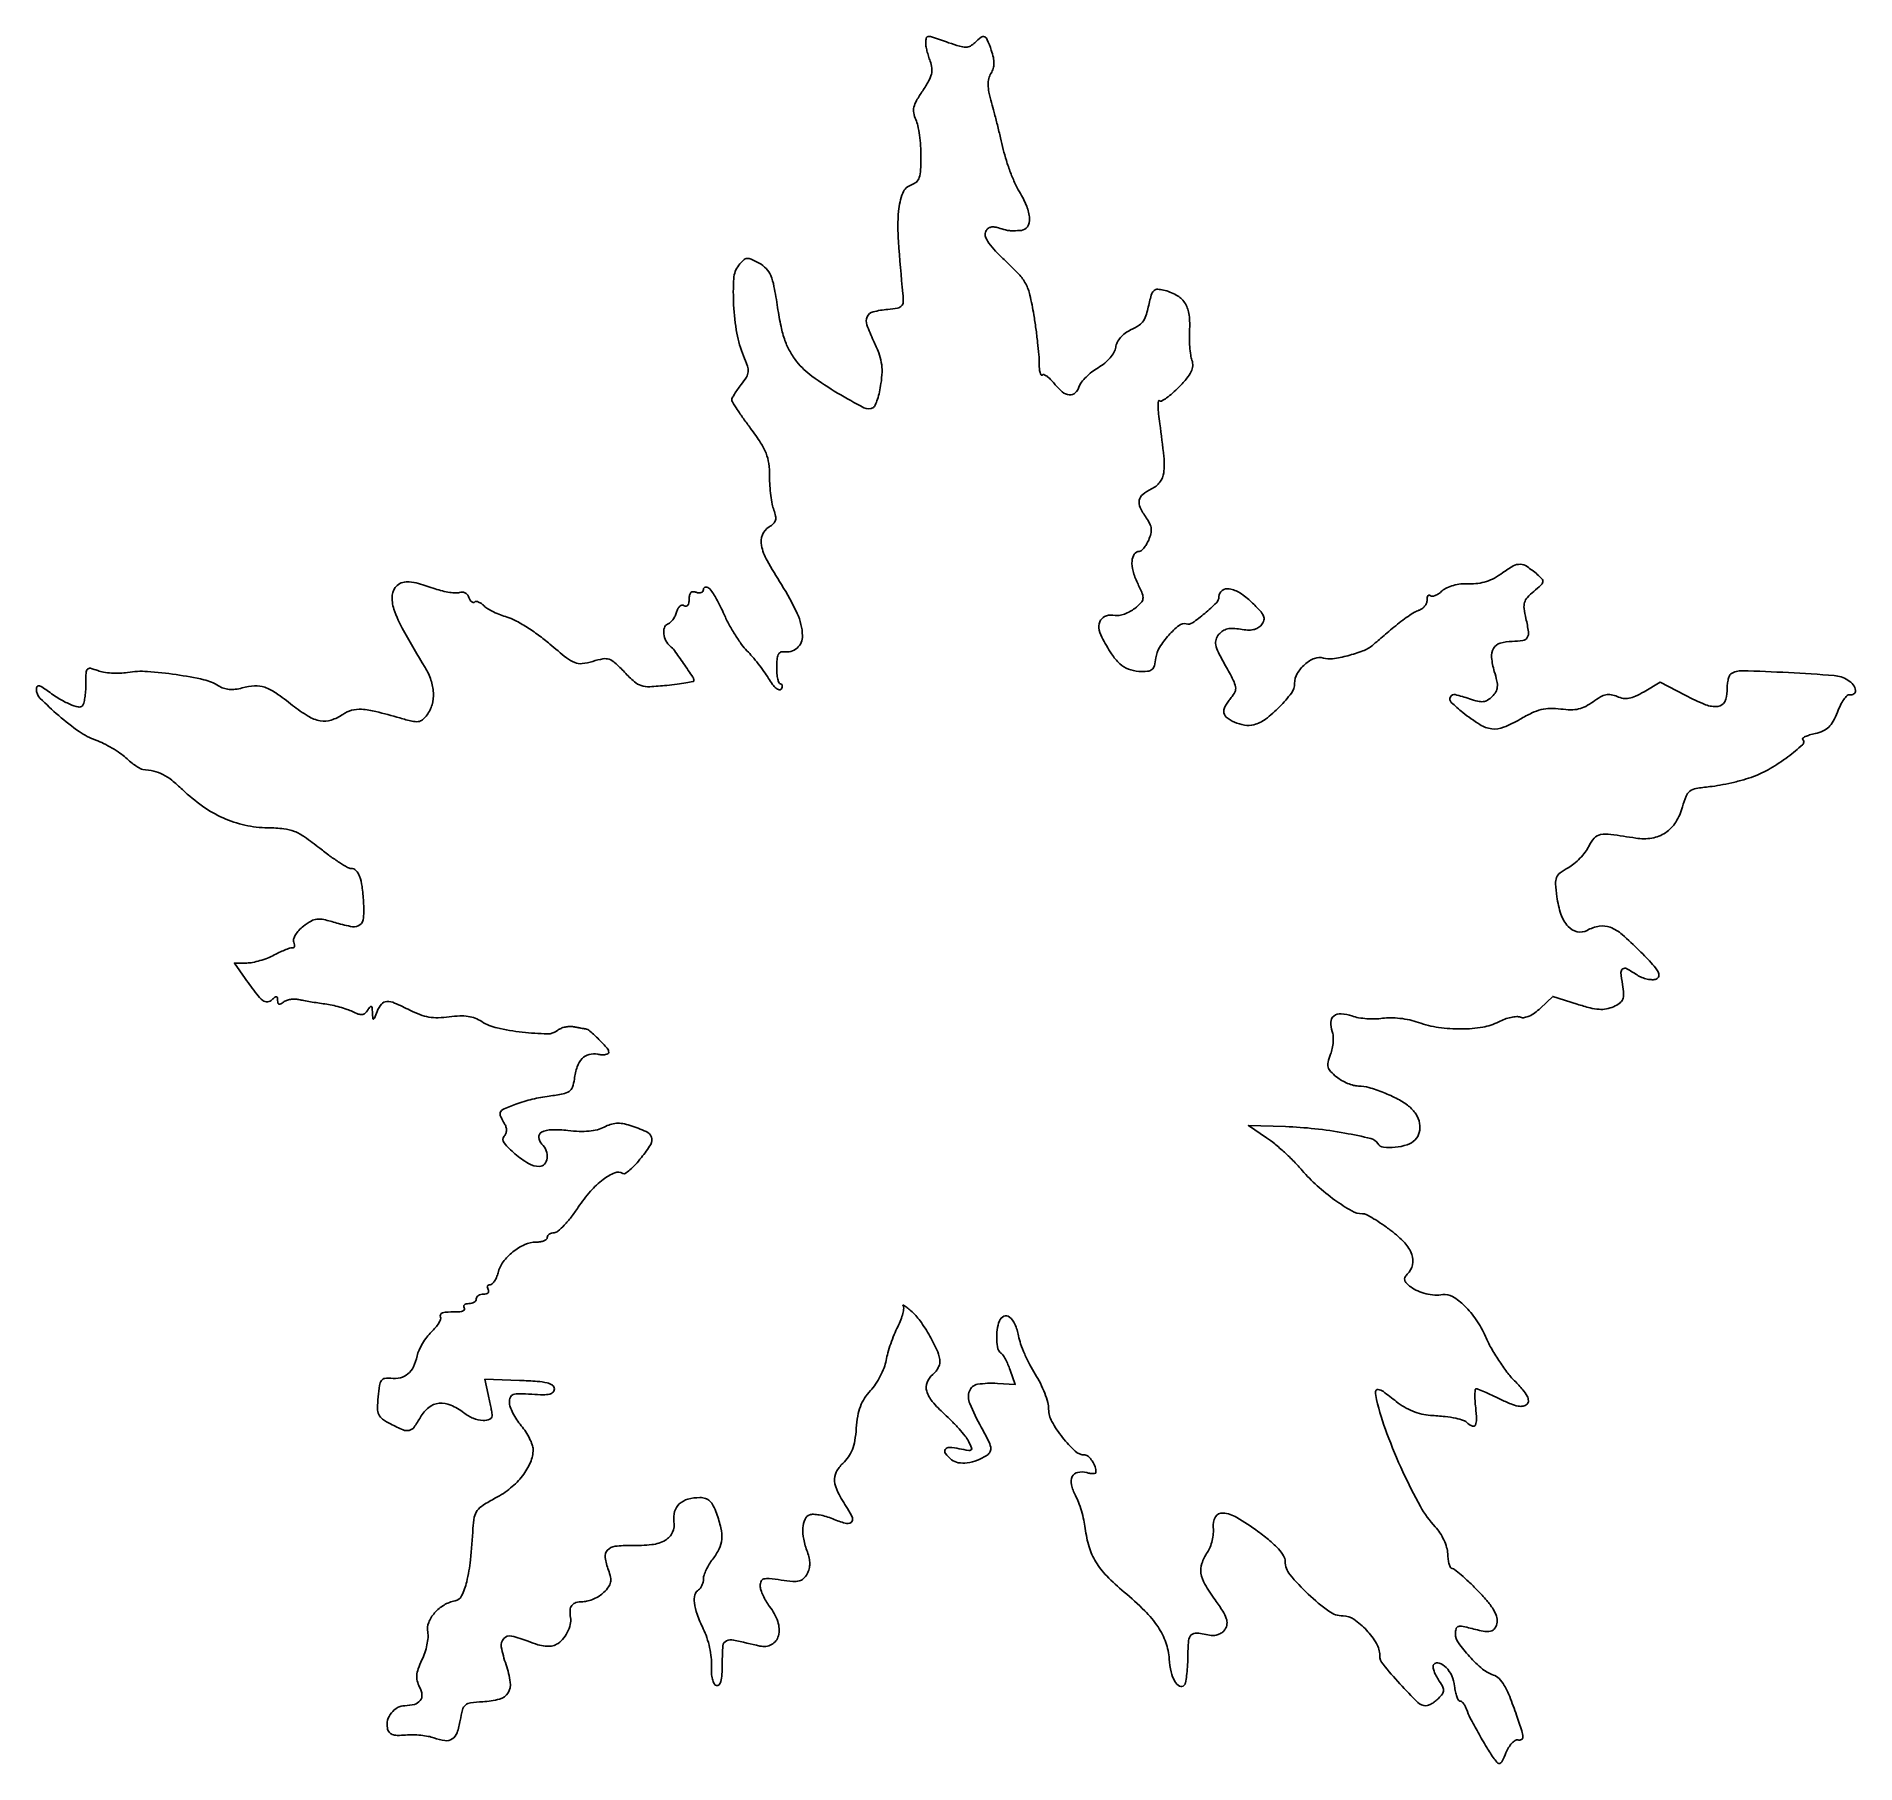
# Model space of a CAD drawing. Extents: x 0 to 385, y 1 to 366.
import ezdxf

# ---------------------------------------------------------------- set-up
doc = ezdxf.new("R2010")
doc.units = 0

msp = doc.modelspace()

# ---------------------------------------------------------------- linework, layer by layer
msp.add_lwpolyline([(188, 364.5651, 0.044146), (188.063752, 363.844445, 0.01513), (188.279101, 362.817609, 0.014904), (188.586408, 361.693198, 0.016683), (188.950132, 360.631162, -0.06266), (189.299774, 359.190952, -0.090711), (189.211131, 357.887834, -0.066522), (188.62384, 356.424652, -0.020425), (187.366202, 354.397976, 0.01859), (186.067849, 352.322721, 0.072368), (185.511075, 350.918134, 0.103322), (185.477794, 349.68569, 0.062233), (185.91607, 348.284861, -0.055162), (186.334263, 347.01148, -0.017101), (186.681596, 345.022707, -0.016871), (186.920323, 342.756714, -0.017808), (187, 340.520335, -0.012967), (186.924674, 337.616356, -0.066148), (186.629817, 336.031726, -0.126255), (186.033777, 335.096174, -0.111719), (185.03474, 334.511026, 0.225999), (183.152514, 332.750992, 0.073743), (182.273317, 328.947813, 0.037414), (182.240013, 322.505861, 0.008274), (183.190757, 311.5, -0.031464), (183.260752, 309.742767, -0.187725), (182.914918, 308.911437, -0.158827), (182.060802, 308.455402, -0.020966), (180, 308.178703, 0.038003), (176.875825, 307.650419, 0.229113), (175.645891, 306.627153, 0.194579), (175.57327, 304.90141, 0.027142), (176.982442, 301.53627, -0.022764), (178.061916, 299.020471, -0.047113), (178.622794, 296.958964, -0.050329), (178.767761, 294.918072, -0.029806), (178.55001, 292.484924, -0.017386), (178.226494, 290.742879, -0.022764), (177.804167, 289.179924, -0.021214), (177.348776, 287.939505, -0.157009), (176.945593, 287.466375, -0.263642), (174.960039, 287.390846, -0.014852), (169.374002, 290.495191, -0.022343), (163.956465, 294.057102, -0.067799), (160.77189, 297.094108, -0.040914), (159.320203, 299.253168, -0.042254), (158.257354, 301.597206, -0.03342), (157.43292, 304.525623, -0.014026), (156.7013, 308.556235, 0.009049), (155.933699, 313.038444, 0.051921), (155.241973, 315.344196, 0.09417), (154.287484, 316.791591, 0.072296), (152.783211, 317.948676, 0.019705), (151.131092, 318.79191, 0.135779), (150.24061, 318.938006, 0.166365), (149.493052, 318.588805, 0.033532), (148.492551, 317.486549, 0.15374), (147.425884, 314.69441, 0.028163), (147.406233, 309.10095, 0.031092), (148.09799, 303.110217, 0.054718), (149.504672, 298.334576, -0.018998), (150.308042, 296.185838, -0.101358), (150.454456, 294.948388, -0.117014), (150.090585, 293.840079, -0.029089), (148.991854, 292.262514, 0.012141), (148.229039, 291.242744, 0.015884), (147.585107, 290.273043, 0.013444), (147.101622, 289.443192, 0.125821), (147, 289.045747, 0.142573), (147.130452, 288.597556, 0.004507), (148.175, 286.987438, 0.008422), (149.467283, 285.103955, 0.005703), (151, 283, -0.016142), (153.114364, 279.966541, -0.05001), (154.25775, 277.751409, -0.060822), (154.818243, 275.601856, -0.033406), (155, 272.884494, 0.016671), (155.066537, 270.889476, 0.0149), (155.266164, 268.826708, 0.015125), (155.556902, 266.984393, 0.044167), (155.906091, 265.746999, -0.040049), (156.271053, 264.493241, -0.119582), (156.240162, 263.60643, -0.132031), (155.811966, 262.884575, -0.053704), (154.906091, 262.173426, 0.154933), (153.476412, 260.49361, 0.153091), (153.268728, 258.287964, 0.074088), (154.466344, 255.08531, 0.016066), (157.5, 250, -0.034702), (160.845228, 243.885823, -0.099343), (161.959487, 239.195084, -0.229224), (160.803621, 236.57501, -0.220187), (158, 235.795463, 0.161229), (157.31262, 235.686334, 0.167577), (156.839082, 235.189677, 0.085414), (156.574059, 234.189768, 0.022172), (156.5, 232.520505, 0.021668), (156.558501, 231.171208, 0.034819), (156.737649, 230.034148, 0.03885), (156.995031, 229.21242, 0.306488), (157.309017, 229, -0.175899), (157.559184, 228.909182, -0.188721), (157.683754, 228.681844, -0.117003), (157.646995, 228.332145, -0.054026), (157.448651, 227.916916, -0.328565), (157.026598, 227.747208, -0.111603), (156.402548, 228.068043, -0.05792), (155.618784, 228.896106, -0.02449), (154.761932, 230.166916, 0.017831), (153.80673, 231.625097, 0.011337), (152.597394, 233.255281, 0.011387), (151.336337, 234.802962, 0.020653), (150.226145, 236, -0.040564), (149.099028, 237.316663, -0.016311), (147.771695, 239.280805, -0.016014), (146.472522, 241.499958, -0.019523), (145.407117, 243.65806, 0.018223), (143.797526, 246.939931, 0.050496), (142.361574, 249.069207, 0.228327), (141.499342, 249.462148, 0.407973), (141, 248.952028, -0.148627), (140.879387, 248.555236, -0.152575), (140.559375, 248.29762, -0.116977), (140.073683, 248.228143, -0.069008), (139.5, 248.361626, 0.087704), (138.833012, 248.490903, 0.198974), (138.363975, 248.305555, 0.153487), (138.08513, 247.791536, 0.048151), (138, 246.909598, -0.04677), (137.928131, 246.142963, -0.119464), (137.699735, 245.637972, -0.204147), (137.351903, 245.445465, -0.165564), (136.932692, 245.541599, 0.183329), (136.484377, 245.628257, 0.135197), (136.022856, 245.410728, 0.095225), (135.615948, 244.898916, 0.056573), (135.33415, 244.16979, -0.051299), (135.02841, 243.353283, -0.045317), (134.55224, 242.57901, -0.047881), (133.987405, 241.957462, -0.093034), (133.418317, 241.607029, 0.232448), (132.753833, 240.89032, 0.103144), (132.641171, 239.572115, 0.08638), (133.082996, 238.105636, 0.107423), (133.975238, 237, -0.066544), (134.866788, 236.062207, -0.005527), (136.812691, 233.31437, -0.003176), (138.793915, 230.410799, -0.149198), (139, 229.735532, -0.355773), (138.837436, 229.535984, -0.005741), (137.313528, 229.239616, -0.012077), (135.459983, 228.94725, -0.007362), (133.258817, 228.687263, -0.013439), (129.657911, 228.41318, -0.088157), (127.868728, 228.641212, -0.105397), (126.411671, 229.461293, -0.02299), (124.328981, 231.475294, 0.016678), (122.32137, 233.466322, 0.105001), (121.090289, 234.202032, 0.127959), (119.77964, 234.300371, 0.029543), (117.610041, 233.772391, -0.044383), (115.367735, 233.296629, -0.126453), (113.797638, 233.503822, -0.072805), (112.050334, 234.52321, -0.00838), (108.534198, 237.426633, 0.018442), (106.157064, 239.310392, 0.01738), (103.601102, 241.053328, 0.017647), (101.230201, 242.437496, 0.055994), (99.528061, 243.119863, -0.024142), (98.099415, 243.58962, -0.021646), (96.668461, 244.21026, -0.022222), (95.432834, 244.880415, -0.061076), (94.652789, 245.490069, 0.04019), (94.067498, 245.988137, 0.059509), (93.478731, 246.314265, 0.078266), (92.974947, 246.432623, 0.218359), (92.642586, 246.309253, -0.231237), (92.366651, 246.214457, -0.141622), (92.043908, 246.352795, -0.085396), (91.716143, 246.730978, -0.044358), (91.44078, 247.29373, 0.085796), (91.104965, 247.85704, 0.093812), (90.608382, 248.254488, 0.100329), (90.029925, 248.425785, 0.114071), (89.458483, 248.345695, -0.104241), (88.687297, 248.222289, -0.024182), (87.373006, 248.350723, -0.023935), (85.843614, 248.650613, -0.021424), (84.291241, 249.104289, 0.009319), (80.786643, 250.221237, 0.050205), (78.824307, 250.597754, 0.096224), (77.468743, 250.458162, 0.099893), (76.284038, 249.820768, 0.202993), (75.222954, 247.77026, 0.101429), (75.594334, 244.81902, 0.046012), (77.622187, 240.269621, 0.008936), (82.165535, 232.5, -0.055517), (83.419941, 229.808202, -0.070748), (83.920237, 227.118583, -0.078084), (83.635534, 224.614396, -0.090827), (82.594005, 222.459447, -0.059153), (81.645498, 221.440353, -0.148199), (80.72292, 221.040651, -0.087043), (79.426307, 221.117334, -0.012456), (76.844005, 221.797736, 0.009639), (71.756217, 223.168993, 0.045262), (68.765602, 223.631764, 0.080325), (66.647997, 223.425188, 0.088597), (64.781385, 222.55943, -0.076866), (62.33518, 221.35482, -0.121148), (60.011063, 221.208139, -0.092255), (57.442798, 222.180949, -0.031408), (54.157211, 224.471768, 0.016176), (50.626808, 227.096536, 0.068843), (48.287485, 228.283339, 0.097679), (46.14356, 228.579523, 0.052549), (43.5, 228.146229, -0.037321), (42.057584, 227.864549, -0.052598), (40.748521, 227.847331, -0.057909), (39.565921, 228.09647, -0.061853), (38.5, 228.60726, 0.088751), (35.425931, 229.883033, 0.017569), (29.538191, 230.961769, 0.019182), (23.464406, 231.618542, 0.056504), (19.273064, 231.43596, -0.030237), (17.643574, 231.279101, -0.02369), (15.867286, 231.300168, -0.02424), (14.211466, 231.479193, -0.052636), (12.977273, 231.809294, 0.028826), (11.432876, 232.302108, 0.281932), (10.806051, 232.109342, 0.171699), (10.506094, 231.364338, 0.010672), (10.454545, 228.949446, -0.017425), (10.401601, 227.430675, -0.021968), (10.242151, 226.033361, -0.020772), (10.013089, 224.898042, -0.137042), (9.731499, 224.398165, -0.258227), (8.829488, 224.138803, -0.044958), (7.083321, 224.708339, -0.036557), (4.844873, 225.868643, -0.019439), (2.25, 227.606714, 0.01703), (1.141962, 228.356643, 0.103635), (0.496347, 228.595535, 0.295322), (0.144712, 228.435775, 0.143479), (0, 227.941859, 0.19794), (0.824217, 225.941445, 0.019427), (4.718607, 222.311317, 0.025113), (9.06467, 218.929751, 0.066106), (12.560286, 217.114361, -0.027613), (14.206194, 216.414235, -0.01864), (16.002456, 215.445318, -0.01881), (17.67412, 214.374855, -0.035136), (18.925758, 213.368022, 0.016614), (19.977577, 212.455796, 0.020009), (21.026135, 211.673131, 0.019078), (21.948082, 211.0912, 0.1128), (22.489782, 210.923489, -0.039003), (24.829302, 210.561384, -0.05978), (26.753396, 209.856977, -0.051979), (28.637237, 208.638232, -0.022277), (30.887957, 206.653675, 0.038234), (35.105664, 203.167311, 0.048416), (39.49828, 200.666446, 0.050956), (44.093693, 199.14875, 0.050535), (48.914068, 198.5862, -0.023065), (52.276466, 198.379776, -0.067037), (54.532556, 197.824539, -0.059224), (56.712314, 196.652081, -0.015172), (59.924149, 194.25, 0.011009), (62.063282, 192.622231, 0.01476), (64.075939, 191.248437, 0.011867), (65.793464, 190.205582, 0.131234), (66.563241, 190, -0.209185), (67.56268, 189.56273, -0.09846), (68.313852, 188.336607, -0.055192), (68.841142, 186.21049, -0.017613), (69.159215, 182.962101, -0.031136), (69.159661, 179.545146, -0.212522), (68.398672, 178.08675, -0.212771), (66.806397, 177.677188, -0.031211), (63.482715, 178.455165, 0.014842), (60.795303, 179.177708, 0.082363), (59.308526, 179.279881, 0.108414), (58.063484, 178.878687, 0.034715), (56.446762, 177.779463, 0.040162), (55.50257, 176.905488, 0.050281), (54.787033, 175.950923, 0.0589), (54.383522, 175.059587, 0.170073), (54.403223, 174.3916, -0.039506), (54.554448, 173.880056, -0.092326), (54.564123, 173.482599, -0.185402), (54.4373, 173.264367, -0.240086), (54.214012, 173.217599, 0.14478), (53.772719, 173.207547, 0.01457), (52.769641, 172.853313, 0.017318), (51.577486, 172.344708, 0.012944), (50.29966, 171.705603, -0.028907), (48.882592, 171.052519, -0.022227), (47.270454, 170.501021, -0.022688), (45.712104, 170.120003, -0.048645), (44.481566, 170), (41.863812, 170), (44.148993, 166.75, 0.007998), (46.569697, 163.421703, 0.065227), (47.883436, 162.080583, 0.195382), (48.880917, 161.79425, 0.171408), (49.864286, 162.264286, -0.025453), (50.42764, 162.773029, -0.21486), (50.75, 162.858896, -0.316204), (50.945992, 162.666757, -0.045735), (51, 162.077555, 0.065604), (51.071673, 161.533645, 0.269189), (51.298392, 161.308081, 0.196731), (51.672712, 161.357616, 0.037955), (52.25, 161.74913, -0.082087), (52.874039, 162.096563, -0.045459), (53.720312, 162.315673, -0.043772), (54.64238, 162.384963, -0.053592), (55.5, 162.28193, 0.010717), (56.506862, 162.072357, 0.00391), (57.940625, 161.817436, 0.003875), (59.51339, 161.562993, 0.004623), (61, 161.348345, -0.019582), (62.509453, 161.084093, -0.014575), (64.151917, 160.679341, -0.014785), (65.680485, 160.205944, -0.032084), (66.815036, 159.734205, 0.02842), (68.038633, 159.2149, 0.110624), (68.849873, 159.113629, 0.154717), (69.474373, 159.379993, 0.074286), (70.049724, 160.046214, -0.02124), (70.546674, 160.76255, -0.371399), (70.803165, 160.817378, -0.249431), (70.978816, 160.550026, -0.013267), (71.048074, 159.5, 0.006255), (71.112229, 158.263523, 0.469398), (71.254948, 158.159745, 0.235653), (71.447094, 158.325531, 0.003466), (72.031162, 159.75, -0.075772), (72.954263, 161.313121, -0.215387), (74.060647, 161.863771, -0.112735), (75.72605, 161.548649, -0.015055), (78.978879, 160.010775, 0.029832), (81.084523, 159.090339, 0.046939), (82.99103, 158.585934, 0.046549), (84.969665, 158.443615, 0.028755), (87.296579, 158.627172, -0.024374), (89.493196, 158.819822, -0.046058), (91.267253, 158.725157, -0.054515), (92.781024, 158.33171, -0.054261), (94.176538, 157.619983, 0.091086), (97.379745, 156.27184, 0.026062), (102.717089, 155.385355, 0.02206), (108.01532, 155.022583, 0.181188), (110.262623, 155.802995, -0.074955), (110.905885, 156.191295, -0.044475), (111.762101, 156.460449, -0.043398), (112.68542, 156.580166, -0.056712), (113.534038, 156.519724, 0.00126), (114.32789, 156.373719, 0.001442), (115.087421, 156.238266, 0.001299), (115.732392, 156.126889, 0.00824), (116.061439, 156.076511, -0.149393), (117.033195, 155.628448, -0.015158), (118.898988, 153.85886, -0.013852), (120.66742, 151.975133, -0.183555), (121, 151.099717, -0.279703), (120.828913, 150.817807, -0.079319), (120.321197, 150.648677, -0.055321), (119.574803, 150.60929, -0.032781), (118.689181, 150.719085, 0.109696), (116.833697, 150.664081, 0.142279), (115.373058, 149.80667, 0.108748), (114.33746, 148.081672, 0.047878), (113.731684, 145.475077, -0.049829), (113.328975, 143.772351, -0.162066), (112.633497, 142.863464, -0.103263), (111.330347, 142.32703, -0.014228), (108.417332, 141.868119, 0.027094), (104.829178, 141.207861, 0.02808), (101.377004, 140.169059, 0.022936), (98.579614, 139.005087, 0.297488), (98.015313, 138.089485, 0.083961), (98.077575, 137.771742, 0.017234), (98.298576, 137.242388, 0.017686), (98.601935, 136.638209, 0.015815), (98.95811, 136.033538, -0.065876), (99.277471, 135.341553, -0.081436), (99.375238, 134.639208, -0.085507), (99.243117, 133.96957, -0.082014), (98.893681, 133.371893, 0.358648), (98.888125, 131.985544, 0.044674), (101.153491, 129.667933, 0.04492), (104.027003, 127.626346, 0.132759), (106.344391, 127, 0.217913), (107.411954, 127.488467, 0.150599), (107.954126, 128.723686, 0.115777), (107.76753, 130.326847, 0.110192), (106.887132, 131.712868, -0.172567), (106.21217, 133.133175, -0.306356), (106.79993, 134.227997, -0.117684), (108.928798, 134.769898, -0.033237), (112.370894, 134.592532, 0.020709), (114.771508, 134.408476, 0.032386), (116.841884, 134.469858, 0.0381), (118.587596, 134.770512, 0.060621), (120, 135.314774, -0.045023), (121.331744, 135.876126, -0.060855), (122.61435, 136.119303, -0.058039), (123.963874, 136.051587, -0.036484), (125.5, 135.677268, -0.02436), (128.932934, 134.382493, -0.208302), (130.028432, 133.208182, -0.227197), (129.86368, 131.672143, -0.029057), (127.904391, 128.879284, -0.018521), (126.663414, 127.426383, -0.029065), (125.483205, 126.284826, -0.028598), (124.482385, 125.518524, -0.295652), (123.98714, 125.507948, 0.239523), (122.272881, 125.651225, 0.065284), (119.838395, 124.266415, 0.050853), (117.128902, 121.746376, 0.033479), (114.539972, 118.362351, -0.01793), (113.067622, 116.308608, -0.024401), (111.587814, 114.575191, -0.022734), (110.26674, 113.294422, -0.183118), (109.489785, 113, 0.065319), (108.92025, 112.925279, 0.082752), (108.437624, 112.70625, 0.099037), (108.114793, 112.381351, 0.147245), (108, 112, -0.217656), (107.82516, 111.617384, -0.078543), (107.30524, 111.29375, -0.059722), (106.54045, 111.073244, -0.040374), (105.634859, 111, 0.10707), (103.242367, 110.481731, 0.063068), (100.741781, 108.939567, 0.06258), (98.681325, 106.802748, 0.099402), (97.593326, 104.515816, -0.036588), (97.2752, 103.552774, -0.04859), (96.841889, 102.739021, -0.057738), (96.365646, 102.175607, -0.190687), (95.921931, 102, 0.111702), (95.574553, 101.921414, 0.183665), (95.369003, 101.70625, 0.159017), (95.341759, 101.382193, 0.080688), (95.5, 101, -0.139169), (95.607943, 100.620352, -0.191142), (95.478525, 100.29375, -0.138808), (95.110654, 100.073267, -0.066118), (94.559017, 100, 0.062283), (93.962904, 99.925455, 0.080552), (93.457961, 99.70625, 0.097988), (93.120018, 99.381379, 0.153634), (93, 99, -0.153634), (92.879982, 98.618621, -0.097988), (92.542039, 98.29375, -0.080552), (92.037096, 98.074545, -0.062283), (91.440983, 98, 0.055895), (90.882131, 97.93733, 0.12067), (90.497485, 97.745066, 0.189954), (90.345284, 97.460852, 0.169032), (90.418334, 97.132138, -0.193879), (90.474801, 96.8043, -0.184902), (90.289735, 96.520663, -0.108303), (89.851417, 96.329507, -0.049625), (89.227351, 96.269218, 0.011628), (87.046186, 96.224727, 0.060744), (85.863149, 96.027747, 0.19478), (85.400227, 95.660186, 0.27368), (85.410163, 95.14536, -0.231943), (85.457008, 94.667643, -0.046426), (85.073118, 93.874681, -0.040339), (84.40836, 92.951916, -0.027929), (83.521052, 92.019778, 0.040969), (82.550271, 90.945243, 0.028554), (81.632835, 89.591862, 0.028918), (80.897606, 88.182428, 0.051744), (80.487594, 86.943516, -0.056155), (79.712645, 84.669158, -0.10707), (78.543192, 83.14325, -0.120786), (76.953887, 82.34959, -0.083914), (74.941357, 82.238173, 0.068338), (73.665819, 82.207131, 0.20461), (72.944329, 81.750313, 0.113492), (72.527261, 80.695974, 0.015232), (72.239221, 78.311284, 0.020596), (72.11949, 75.847435, 0.109969), (72.400666, 74.539079, 0.131761), (73.185848, 73.593061, 0.034707), (74.881491, 72.561284, 0.018657), (77.526578, 71.31622, 0.158135), (78.81882, 71.200959, 0.182616), (79.837222, 71.8769, 0.026567), (81.20349, 74.006323, -0.094702), (82.960038, 76.065821, -0.144915), (85.117415, 76.947467, -0.127361), (87.617688, 76.561327, -0.065074), (90.365901, 74.926822, 0.067934), (92.347244, 73.763635, 0.083688), (94.431876, 73.27946, 0.140543), (95.881375, 73.6006, 0.315287), (96.359592, 74.55939, 0.010205), (96.265975, 75.109418, 0.001621), (96.057033, 76.182879, 0.001797), (95.802164, 77.446188, 0.001572), (95.526775, 78.765305), (94.834366, 82.03061), (102.167183, 81.765305, -0.008497), (105.897265, 81.566832, -0.041547), (107.983646, 81.244677, -0.091117), (109.106334, 80.746037, -0.247656), (109.5, 80, -0.189029), (109.225401, 79.299612, -0.14666), (108.513752, 78.880486, -0.064553), (107.158847, 78.727985, -0.013262), (104.75, 78.832511, 0.011012), (102.020246, 78.963269, 0.091387), (100.800593, 78.770911, 0.212473), (100.210713, 78.213156, 0.098987), (100, 77.159236, 0.086552), (100.169913, 76.185029, 0.030048), (100.734375, 74.869895, 0.028791), (101.543217, 73.467234, 0.029726), (102.5, 72.182369, -0.029985), (103.456782, 70.896117, -0.028911), (104.265625, 69.489316, -0.030178), (104.829809, 68.168376, -0.086041), (105, 67.186684, -0.10055), (104.443479, 64.447286, -0.06415), (102.797452, 61.631377, -0.057489), (100.263289, 59.028144, -0.049534), (97.078596, 56.918786, 0.018085), (94.428002, 55.39347, 0.093163), (93.187401, 54.251243, 0.114166), (92.572253, 52.849435, 0.033496), (92.290849, 50.5, -0.012567), (91.773604, 43.828298, -0.034968), (90.967707, 39.200507, -0.051387), (89.900627, 36.231271, -0.240345), (88.5, 35.163493, 0.090215), (86.179904, 34.291362, 0.078578), (84.186473, 32.624756, 0.085149), (82.931996, 30.568213, 0.142638), (82.742382, 28.567309, -0.069846), (82.799337, 27.415755, -0.028713), (82.569144, 25.866003, -0.027721), (82.127018, 24.205986, -0.031847), (81.519645, 22.682643, 0.021964), (80.717017, 20.779706, 0.067443), (80.41172, 19.417905, 0.08771), (80.517607, 18.232864, 0.056888), (81.026317, 16.950826, -0.098393), (81.514385, 15.346033, -0.196127), (81.143264, 14.094387, -0.160234), (79.910432, 13.291173, -0.062648), (77.872445, 13.015313, 0.127372), (76.351843, 12.606258, 0.098348), (75.047502, 11.480064, 0.096805), (74.257605, 9.923078, 0.118752), (74.19243, 8.298039, 0.105211), (74.559237, 7.444679, 0.14787), (75.209128, 6.938658, 0.090479), (76.288556, 6.73387, 0.023349), (78.066723, 6.804438, -0.026807), (79.593133, 6.85445, -0.020077), (81.272521, 6.751883, -0.02043), (82.849968, 6.526368, -0.043024), (84.041717, 6.198019, 0.056602), (86.380886, 5.621225, 0.180828), (87.920784, 5.980346, 0.163422), (88.944023, 7.299014, 0.044371), (89.599058, 9.894107, -0.024918), (90.07492, 12.144478, -0.15585), (90.699282, 13.124109, -0.141542), (91.806843, 13.609367, -0.019344), (94.347465, 13.846436, 0.051212), (97.90482, 14.408455, 0.188963), (99.706292, 15.728978, 0.179593), (100.182988, 17.972874, 0.045613), (99.293232, 21.652812, -0.033669), (98.279505, 25.446961, -0.242016), (98.788897, 27.210907, -0.265708), (100.465097, 27.720887, -0.039157), (103.98098, 26.624287, 0.020623), (106.008725, 25.908434, 0.048168), (107.583675, 25.586108, 0.064903), (108.86661, 25.616924, 0.08464), (109.97855, 25.98852, 0.090845), (111.215199, 26.973484, 0.059603), (112.243084, 28.482571, 0.06042), (112.871373, 30.160974, 0.104072), (112.916098, 31.646442, -0.0573), (112.818867, 33.192097, -0.152373), (113.198062, 34.217922, -0.162492), (114.072522, 34.806133, -0.067595), (115.5, 35, 0.065085), (116.601843, 35.144036, 0.039119), (117.847857, 35.582232, 0.038555), (119.039792, 36.22327, 0.053774), (119.982067, 36.982067, 0.039302), (120.96084, 38.12812, 0.106853), (121.389307, 39.09963, 0.104841), (121.38239, 40.172686, 0.037006), (120.941253, 41.654516, -0.053899), (120.238218, 44.34459, -0.228436), (120.718576, 45.890701, -0.179923), (122.351067, 46.708405, -0.032725), (125.790867, 46.856065, 0.035219), (130.117702, 47.063403, 0.099882), (132.97435, 48.001811, 0.1603), (134.474231, 49.656369, 0.142002), (134.791437, 51.96767, -0.105609), (134.926118, 54.04605, -0.139415), (135.917017, 55.654321, -0.119684), (137.746027, 56.661418, -0.066369), (140.285543, 57, -0.081869), (141.439925, 56.809708, -0.108038), (142.350885, 56.261186, -0.083742), (143.105353, 55.261431, -0.033113), (143.799112, 53.679002, -0.030976), (144.709236, 50.573018, -0.07652), (144.875695, 48.2114, -0.089912), (144.322117, 46.144725, -0.055743), (143, 44, 0.028684), (142.249926, 42.918646, 0.027049), (141.612376, 41.737649, 0.028091), (141.163934, 40.630214, 0.079024), (141.022236, 39.809017, -0.052849), (140.939593, 39.116347, -0.048145), (140.712782, 38.433213, -0.051291), (140.384804, 37.85942, -0.099188), (140, 37.5, 0.192829), (139.21533, 36.437792, 0.093753), (139.098289, 34.726795, 0.059115), (139.671302, 32.351893, 0.023812), (140.980395, 29.276714, -0.032558), (141.737782, 27.40755, -0.024998), (142.325314, 25.283838, -0.025521), (142.681287, 23.19613, -0.044916), (142.730395, 21.447833, 0.027267), (142.719206, 19.887541, 0.04812), (142.903308, 18.613562, 0.063056), (143.251658, 17.703653, 0.186919), (143.75, 17.275616, 0.299139), (144.314222, 17.41444, 0.123401), (144.711144, 18.136448, 0.051593), (144.938106, 19.598626, 0.012725), (145, 22.030166, -0.019415), (145.141732, 25.678886, -0.273843), (145.864479, 26.708083, -0.1595), (147.37861, 26.871715, -0.006149), (152.952381, 25.619577, 0.181801), (155.426603, 25.933986, 0.214472), (156.86616, 27.780502, 0.142933), (156.732349, 30.798769, 0.084085), (155, 34, -0.031409), (154.249911, 35.094046, -0.028171), (153.612376, 36.313041, -0.02926), (153.165997, 37.474064, -0.07429), (153.022236, 38.363544, -0.103823), (153.211193, 39.320371, -0.229903), (153.758131, 39.797143, -0.092991), (154.892416, 39.88758, -0.010741), (157.437074, 39.561707, 0.015533), (159.90629, 39.269513, 0.080783), (161.269838, 39.371274, 0.135135), (162.177783, 39.872427, 0.076752), (162.937217, 40.882689, 0.058937), (163.346431, 41.926395, 0.060647), (163.495618, 43.026626, 0.055703), (163.379736, 44.209415, 0.038611), (163.000143, 45.499625, -0.041402), (162.223769, 48.193825, -0.064657), (162.058344, 50.598927, -0.087022), (162.489163, 52.405774, -0.201856), (163.475496, 53.352223, -0.105401), (164.268533, 53.477261, -0.029939), (165.515577, 53.335106, -0.028734), (166.939501, 53.00048, -0.026885), (168.34848, 52.498863, 0.027992), (170.990121, 51.56498, 0.226765), (172.22348, 51.766734, 0.350799), (172.504954, 52.717278, 0.048327), (171.47641, 54.676348, -0.024403), (169.446695, 58.130657, -0.095594), (168.738345, 60.488557, -0.145417), (169.099721, 62.392425, -0.086902), (170.504805, 64.241648, 0.053881), (171.688906, 65.604117, 0.060842), (172.498639, 67.135908, 0.049934), (173.02011, 69.057744, 0.022806), (173.330646, 71.642425, -0.024782), (173.653553, 74.243288, -0.047286), (174.209941, 76.272768, -0.05351), (175.080605, 77.99105, -0.042965), (176.355103, 79.627161, 0.040836), (177.414258, 80.974971, 0.027119), (178.40919, 82.672298, 0.027316), (179.200546, 84.437953, 0.04694), (179.63479, 85.989336, -0.024797), (180.008471, 87.594709, -0.013338), (180.618892, 89.533932, -0.013253), (181.348112, 91.482272, -0.020242), (182.092358, 93.126178, 0.023448), (182.738435, 94.57794, 0.032118), (183.171385, 95.940722, 0.03338), (183.371448, 97.061372, 0.201748), (183.207155, 97.615522, -0.614175), (183.238204, 97.685959, -0.164761), (183.399922, 97.640762, -0.019555), (183.99305, 97.200789, -0.005951), (184.85641, 96.489343, -0.061833), (186.807376, 94.378914, -0.026637), (188.876839, 91.1459, -0.025077), (190.541382, 87.836157, -0.104336), (191, 85.662283, -0.08473), (190.891943, 85.029206, -0.043773), (190.559375, 84.295562, -0.041856), (190.073949, 83.581055, -0.049453), (189.5, 83, 0.128094), (188.310056, 81.344681, 0.164624), (188.231552, 79.483399, 0.10408), (189.396383, 77.307862, 0.034285), (191.929183, 74.682944, -0.014165), (193.520341, 73.161391, -0.013426), (195.052302, 71.525418, -0.01351), (196.328775, 70.005957, -0.045104), (197.043501, 68.918718, -0.01772), (197.716481, 67.546487, -0.337371), (197.614126, 67.109802, -0.216269), (197.089687, 66.96814, -0.008811), (195.114318, 67.327136, 0.035398), (193.021296, 67.593601, 0.259138), (192.14477, 67.168831, 0.337273), (192.17695, 66.32606, 0.047366), (193.487014, 65.010777, 0.134156), (194.879481, 64.378885, 0.071529), (196.784473, 64.347507, 0.061717), (198.921377, 64.892287, 0.051822), (201, 65.965082, 0.141212), (201.64255, 66.712306, 0.160922), (201.746268, 67.646721, 0.065911), (201.234892, 69.091465, 0.00939), (199.75, 71.871301, -0.027527), (197.313246, 76.860303, -0.190228), (197.250879, 79.531796, -0.272539), (198.979125, 80.946652, -0.053251), (203.162906, 81.145386), (206.922613, 80.923547), (205.86284, 83.963612, 0.018959), (205.390945, 85.168312, 0.021983), (204.849551, 86.274329, 0.02168), (204.315697, 87.159858, 0.108257), (203.901534, 87.560855, -0.202854), (203.282199, 88.43401, -0.042472), (203.030438, 90.333457, -0.043018), (203.114765, 92.489167, -0.060405), (203.582759, 94.35507, -0.20358), (204.514423, 95.319579, -0.272366), (205.694989, 95.164294, -0.125291), (206.873957, 93.641755, -0.056102), (207.621591, 91.203559, 0.039145), (208.080061, 89.505416, 0.017197), (208.936552, 87.338033, 0.016897), (210.007538, 85.089542, 0.02172), (211.14879, 83.10433, -0.026129), (212.240124, 81.166621, -0.023726), (213.162457, 79.063173, -0.024453), (213.805721, 77.101718, -0.067101), (214, 75.66058, 0.128475), (214.673603, 73.082321, 0.039711), (216.926055, 69.721717, 0.038135), (219.607071, 66.821214, 0.186921), (221.643011, 66.010648, -0.190443), (222.404845, 65.701321, -0.060733), (223.195711, 64.738009, -0.057543), (223.797277, 63.496264, -0.084242), (224, 62.301581, -0.345254), (223.866063, 62.130734, -0.057591), (223.4233, 62.074658, -0.04253), (222.789583, 62.121693, -0.024175), (222.036768, 62.280134, 0.1147), (220.149564, 62.33181, 0.232289), (219.001719, 61.445532, 0.172716), (218.803884, 59.728965, 0.066222), (219.66157, 57.447316, -0.033269), (220.302609, 56.032056, -0.017219), (220.921703, 54.190774, -0.017041), (221.430213, 52.246739, -0.024749), (221.734144, 50.5, 0.041985), (222.55657, 46.578144, 0.064493), (223.967671, 43.413507, 0.056551), (226.285635, 40.434379, 0.024892), (229.95594, 37.036889, -0.021407), (234.29826, 33.073143, -0.04905), (237.115565, 29.660417, -0.063358), (238.76509, 26.376959, -0.067918), (239.489993, 22.861777, 0.039235), (239.888429, 20.155432, 0.073428), (240.689531, 18.097313, 0.147408), (241.675374, 17.159758, 0.323911), (242.649144, 17.315811, 0.152395), (242.921499, 17.835226, 0.012994), (243.155874, 19.340249, 0.016253), (243.333816, 21.188147, 0.011866), (243.415811, 23.249144, -0.015525), (243.581328, 26.762261, -0.187402), (244.157494, 27.959186, -0.219268), (245.342294, 28.351751, -0.021909), (248.367359, 27.877321, 0.088777), (249.162842, 27.859589, 0.066051), (250.00704, 28.108489, 0.065063), (250.769877, 28.574684, 0.080074), (251.327002, 29.19413, 0.120665), (251.697457, 30.266903, 0.106206), (251.556258, 31.445008, 0.059066), (250.813227, 32.987538, 0.013978), (249.209643, 35.357607, -0.022806), (247.019342, 38.721247, -0.092441), (246.190798, 41.010683, -0.126297), (246.372065, 43.056176, -0.06017), (247.552746, 45.440157, 0.05274), (248.125574, 46.554956, 0.033516), (248.560441, 47.949547, 0.033481), (248.805665, 49.392597, 0.051897), (248.802746, 50.654973, -0.15612), (249.267172, 52.903001, -0.293852), (250.842791, 53.734766, -0.112631), (253.790293, 52.789899, -0.024818), (258.25, 49.84146, -0.015698), (260.778635, 47.857904, -0.034041), (262.559796, 46.149234, -0.044938), (263.664221, 44.69128, -0.140534), (264, 43.52022, 0.174576), (265.008107, 40.720909, 0.03103), (268.878636, 36.5942, 0.031613), (273.249743, 32.970546, 0.158552), (276.233458, 32, -0.152592), (278.538468, 31.279776, -0.053677), (281.189896, 28.987171, -0.05361), (283.320333, 26.146467, -0.1349), (284, 23.673168, 0.173039), (284.681593, 21.762658, 0.013807), (288.244231, 17.642685, 0.013017), (292.036306, 13.705491, 0.197026), (293.757154, 13, 0.099078), (294.286593, 13.105951, 0.033776), (294.991414, 13.457392, 0.032024), (295.737232, 13.9612, 0.031829), (296.414224, 14.557081, 0.041514), (297.230802, 15.521814, 0.160179), (297.461024, 16.2614, 0.121862), (297.236264, 17.111736, 0.019778), (296.350194, 18.588289, -0.030111), (295.779321, 19.585718, -0.042766), (295.40604, 20.536397, -0.050078), (295.256937, 21.317577, -0.222026), (295.412505, 21.745839, -0.285967), (296.583713, 22.01801, -0.12018), (298.004814, 21.11124, -0.084443), (299.236668, 19.291771, -0.082055), (299.813358, 17.149151, 0.024296), (299.992956, 15.942553, 0.037297), (300.275546, 14.925063, 0.042297), (300.609606, 14.196676, 0.270375), (300.946727, 14, -0.16791), (301.303123, 13.876843, -0.05691), (301.698959, 13.485938, -0.048951), (302.070044, 12.919719, -0.0394), (302.356012, 12.25, 0.037673), (303.13589, 10.405997, 0.008155), (304.770758, 7.35368, 0.009018), (306.598068, 4.206716, 0.017557), (308.187455, 1.776672, 0.039803), (308.923425, 0.891998, 0.328639), (309.409598, 0.812395, 0.16502), (309.876851, 1.293341, 0.011461), (310.659196, 3.040785, -0.037674), (311.23498, 4.164985, -0.050942), (311.925959, 5.073082, -0.061673), (312.62274, 5.654475, -0.195892), (313.20766, 5.764113, 0.171501), (313.942868, 5.866299, 0.296338), (314.236571, 6.383078, 0.062593), (313.995571, 7.675169, 0.00493), (312.8964, 11, 0.010261), (311.465991, 14.922701, 0.037785), (310.328705, 17.303021, 0.06335), (309.239454, 18.742473, 0.122901), (308.01892, 19.493995, -0.098006), (305.742898, 20.745443, -0.032485), (302.976241, 23.391157, -0.030277), (300.623063, 26.287729, -0.156694), (300, 28.227065, -0.057712), (300.118045, 29.246368, -0.231384), (300.504266, 29.718776, -0.151128), (301.248085, 29.816543, -0.022232), (302.75, 29.490522, 0.015285), (305.842515, 28.774113, 0.098139), (307.440676, 28.771836, 0.206373), (308.333197, 29.384092, 0.105609), (308.810235, 30.682603, 0.122216), (308.683025, 31.930395, 0.052767), (307.950855, 33.445104, 0.038558), (306.62438, 35.253847, 0.017107), (304.618702, 37.432603, 0.008468), (302.834054, 39.18259, 0.012339), (301.198188, 40.658327, 0.007887), (299.795379, 41.824469, 0.17108), (299.297387, 42, -0.279204), (298.972832, 42.196557, -0.04601), (298.682331, 42.903762, -0.039193), (298.460626, 43.897734, -0.025072), (298.353074, 45.076635, 0.059554), (298.126769, 46.480631, 0.037639), (297.550927, 48.038681, 0.036616), (296.719253, 49.552184, 0.044398), (295.721133, 50.826635, -0.062091), (292.581224, 55.14113, -0.018304), (288.880749, 62.453398, -0.018935), (285.517562, 70.542649, -0.029609), (283.312103, 77.75, -0.054679), (283.098794, 79.400789, -0.451934), (283.591844, 79.85201, -0.132528), (284.750859, 79.400719, -0.009659), (287.493804, 77.297492, 0.036259), (289.164815, 76.151875, 0.035668), (290.992768, 75.252603, 0.036748), (292.870698, 74.646031, 0.045276), (294.690375, 74.373865, -0.010645), (297.822323, 74.125086, -0.026896), (300.080065, 73.773845, -0.036844), (301.67808, 73.311268, -0.10791), (302.637722, 72.695611, 0.110235), (303.583925, 72.094698, 0.381222), (304.202497, 72.343341, 0.124904), (304.461924, 73.550724, 0.019535), (304.275578, 76, -0.013138), (304.139134, 77.533759, -0.022143), (304.115663, 78.825, -0.0183), (304.177946, 79.817061, -0.385421), (304.380015, 80, -0.098497), (304.762293, 79.923956, -0.003725), (306.109972, 79.353895, -0.006584), (307.69805, 78.6432, -0.004575), (309.473743, 77.800494, 0.015253), (311.704814, 76.79947, 0.050761), (313.242662, 76.340871, 0.086349), (314.337107, 76.323243, 0.158619), (315.123453, 76.723453, 0.207358), (315.420688, 77.475311, 0.114137), (315.162133, 78.448292, 0.057062), (314.254567, 79.771967, 0.014839), (312.502339, 81.672959, -0.031234), (310.892721, 83.538356, -0.016993), (309.1448, 86.010214, -0.016873), (307.531743, 88.654398, -0.025592), (306.329359, 91.063941, 0.045333), (304.401708, 94.573388, 0.050692), (301.934512, 97.537337, 0.057715), (299.398269, 99.505757, 0.180469), (297.311183, 99.901973, -0.057114), (295.605879, 99.807434, -0.044648), (293.770472, 100.080997, -0.044723), (292.016443, 100.675103, -0.057952), (290.553747, 101.53555, -0.031514), (289.63392, 102.327007, -0.131563), (289.264233, 102.949878, -0.188654), (289.323042, 103.542527, -0.078552), (289.803747, 104.203747, 0.137717), (290.919385, 106.190374, 0.149785), (290.788162, 108.397478, 0.100438), (289.275772, 110.826218, 0.040403), (286.356198, 113.454193, 0.013178), (284.477292, 114.811988, 0.016779), (282.672292, 115.958419, 0.014817), (281.122359, 116.81054, 0.118815), (280.336326, 117, -0.130935), (278.072931, 117.603052, -0.025704), (274.502118, 119.902794, -0.02734), (270.756063, 122.921184, -0.032546), (267.587678, 126.170274, 0.017942), (265.889694, 128.016356, 0.012406), (263.844984, 129.985088, 0.012527), (261.78281, 131.781404, 0.024959), (260.048871, 133.076833), (256.214716, 135.653667), (264.052797, 135.41076, -0.019418), (270.273248, 134.975792, -0.018117), (276.588097, 134.05449, -0.012057), (282.10995, 132.905148, -0.199561), (283.604661, 131.830656, 0.22932), (284.79676, 131.072638, 0.053502), (287.234113, 131.051608, 0.053212), (289.784494, 131.580814, 0.119179), (291.462515, 132.605372, 0.133915), (292.360025, 134.175994, 0.110551), (292.423281, 136.109872, 0.0974), (291.629504, 138.087483, 0.081474), (290.104484, 139.762781, 0.047557), (287.837288, 141.231025, 0.024975), (284.781225, 142.63151, 0.024551), (281.713088, 143.684735, 0.070512), (279.48866, 144, -0.065386), (278.450539, 144.13634, -0.032704), (277.194046, 144.561891, -0.031794), (275.931047, 145.18059, -0.040494), (274.860784, 145.91282, -0.03225), (273.602196, 147.074631, -0.125873), (273.088993, 147.991138, -0.124485), (273.075972, 149.047242, -0.031237), (273.585363, 150.706775, 0.038488), (273.94837, 151.953502, 0.032341), (274.142815, 153.316165, 0.033568), (274.155507, 154.589341, 0.073092), (273.958947, 155.543955, -0.094926), (273.642867, 157.506219, -0.222839), (274.296969, 158.800018, -0.185186), (275.840187, 159.273958, -0.066893), (278.126112, 158.806192, 0.041636), (279.527012, 158.445192, 0.023611), (281.26678, 158.232292, 0.023439), (283.052413, 158.182847, 0.035437), (284.600566, 158.322607, -0.044557), (286.24272, 158.440749, -0.02465), (288.250345, 158.306991, -0.024154), (290.319432, 157.964337, -0.031703), (292.161665, 157.442961, 0.048851), (296.445997, 156.387423, 0.037907), (301.240051, 156.060164, 0.039087), (305.75419, 156.448223, 0.078501), (309.139917, 157.572354, -0.033293), (310.419495, 158.129545, -0.03429), (311.74928, 158.505565, -0.036472), (312.94032, 158.66626, -0.107311), (313.753081, 158.541257, 0.138554), (314.569179, 158.466743, 0.060674), (315.61424, 158.796327, 0.05), (316.774841, 159.471078, 0.034376), (317.944465, 160.446794), (320.563283, 162.955781), (325.74249, 161.299537, 0.015165), (328.458986, 160.520803, 0.045158), (330.368617, 160.215375, 0.063052), (331.913651, 160.304459, 0.061074), (333.405546, 160.77501, 0.046621), (334.723237, 161.530695, 0.143376), (335.356896, 162.327054, 0.113565), (335.540413, 163.456057, 0.023968), (335.313855, 165.453364, -0.017691), (334.991154, 168.011252, -0.276652), (335.359077, 168.773521, -0.279332), (336.201204, 168.804296, -0.017949), (338.394278, 167.477315, 0.048323), (339.410729, 166.94365, 0.044238), (340.541028, 166.595891, 0.047082), (341.612218, 166.471111, 0.097376), (342.438995, 166.614964, 0.25134), (342.982887, 167.245303, 0.191054), (342.836723, 168.161936, 0.0538), (341.684635, 169.699079, 0.007118), (338.86406, 172.637649, 0.020176), (335.231915, 176.030185, 0.085933), (332.693547, 177.550073, 0.134193), (330.403814, 177.782762, 0.081651), (327.812424, 176.899612, -0.180144), (325.722543, 176.615897, -0.155931), (323.804715, 177.741917, -0.100948), (322.302877, 180.309229, -0.049482), (321.438377, 184.01465, -0.01653), (321.173013, 186.734285, -0.109125), (321.380251, 188.076581, -0.140698), (322.114466, 189.042127, -0.033942), (323.819228, 190.142642, 0.0447), (325.057035, 190.97992, 0.029572), (326.321712, 192.142106, 0.029754), (327.42534, 193.428734, 0.049826), (328.169468, 194.642642, -0.069082), (329.336386, 196.391897, -0.169105), (330.66904, 197.136477, -0.076841), (332.847283, 197.182427, -0.007286), (338.138139, 196.399772, 0.081933), (341.524937, 196.40678, 0.106651), (344.399463, 197.548467, 0.104302), (346.592018, 199.798874, 0.075516), (348.00359, 203.013332, -0.027994), (348.752798, 205.281681, -0.140305), (349.558228, 206.332919, -0.117815), (350.870615, 206.893497, -0.017206), (353.762788, 207.285525, 0.019938), (355.902581, 207.587481, 0.011769), (358.430319, 208.109352, 0.011765), (360.933931, 208.7504, 0.019712), (363, 209.420457, 0.044434), (366.529528, 211.090033, 0.028858), (370.286123, 213.596317, 0.022179), (373.374394, 216.147261, 0.429127), (373.402679, 217.263988, -0.449093), (373.417923, 217.522934, -0.056971), (373.955435, 217.855435, -0.037218), (374.863478, 218.203205, -0.01879), (376.050693, 218.511134, 0.050732), (377.702596, 219.054125, 0.087643), (378.897918, 219.861047, 0.076345), (379.848344, 221.111874, 0.03078), (380.756327, 223.061585, -0.022675), (381.407578, 224.521348, -0.034236), (382.115195, 225.719635, -0.036877), (382.783612, 226.553705, -0.262218), (383.259128, 226.705291, 0.193791), (384.224546, 226.879518, 0.287109), (384.587866, 227.631194, 0.147222), (384.095696, 228.791132, 0.0799), (382.918597, 229.818764, 0.120625), (380.03856, 230.767294, 0.006527), (370.412623, 231.393997, 0.005522), (360.645236, 231.793855, 0.156205), (358.240205, 231.102189, 0.152961), (357.897941, 230.676587, 0.037085), (357.628327, 229.80371, 0.034617), (357.455972, 228.709576, 0.028464), (357.420351, 227.527463, -0.121563), (356.922161, 225.247756, -0.25769), (355.485697, 224.245279, -0.122634), (352.868349, 224.611868, -0.024785), (348.573312, 226.596049), (343.284218, 229.365244), (339.860849, 227.345407, -0.023998), (338.058438, 226.395437, -0.065023), (336.683781, 225.959327, -0.084443), (335.465083, 225.948533, -0.065109), (334.189011, 226.328864, 0.060035), (332.933139, 226.71704, 0.098011), (331.822262, 226.699764, 0.078756), (330.637976, 226.242962, 0.027836), (329.113488, 225.242027, -0.039694), (327.527824, 224.253867, -0.063871), (326.034313, 223.708056, -0.059425), (324.375329, 223.534736, -0.029688), (322.267514, 223.690944, 0.03689), (320.036551, 223.824034, 0.057765), (318.132241, 223.575914, 0.050221), (316.154819, 222.864558, 0.021105), (313.654886, 221.537901, -0.03746), (310.17824, 219.836115, -0.124935), (307.678439, 219.504882, -0.111998), (305.166672, 220.393142, -0.027137), (301.552182, 222.958531, -0.026128), (299.12383, 225.104502, -0.323014), (298.926872, 226.252323, -0.348242), (299.93413, 226.733491, -0.027723), (302.971488, 225.860095, 0.023763), (304.711556, 225.344792, 0.085067), (305.86437, 225.263189, 0.112641), (306.798832, 225.576381, 0.059488), (307.765059, 226.336487, 0.064169), (308.534673, 227.333802, 0.111676), (308.848683, 228.325519, 0.076908), (308.759894, 229.604753, 0.018745), (308.213977, 231.654457, -0.050948), (307.634984, 234.570959, -0.158036), (308.066017, 236.504732, -0.186374), (309.481287, 237.624798, -0.075383), (311.955778, 238, 0.03562), (314.227766, 238.162064, 0.223059), (315.175402, 238.784762, 0.175707), (315.429234, 240.020154, 0.021096), (314.902084, 242.800064, -0.024004), (314.5088, 244.941994, -0.103475), (314.602263, 246.226651, -0.116978), (315.195811, 247.283457, -0.034724), (316.552433, 248.564473, 0.01352), (318.069838, 249.880273, 0.158526), (318.450365, 250.552709, 0.236524), (318.27953, 251.184755, 0.033068), (317.283746, 252.162368, 0.028594), (315.128667, 253.810573, 0.138932), (313.682568, 254.289214, 0.140973), (312.211778, 253.934646, 0.029752), (309.974031, 252.48084, -0.034986), (308.247669, 251.384768, -0.045956), (306.531983, 250.651491, -0.047296), (304.751979, 250.258066, -0.040565), (302.834258, 250.177626, 0.034765), (301.138234, 250.126156, 0.040543), (299.552951, 249.83624, 0.044668), (298.193384, 249.338112, 0.073906), (297.178324, 248.661381, -0.03615), (296.424566, 248.072395, -0.053273), (295.681907, 247.681423, -0.068174), (295.057183, 247.527218, -0.226577), (294.668848, 247.664485, 0.188731), (294.416912, 247.774681, 0.251824), (294.196474, 247.667071, 0.116026), (294.045991, 247.303311, 0.04033), (294, 246.734054, -0.099122), (293.868962, 246.079558, -0.070631), (293.485937, 245.435073, -0.067791), (292.918893, 244.898098, -0.076224), (292.25, 244.557785, 0.055527), (291.352017, 244.146576, 0.01377), (289.985938, 243.274994, 0.013913), (288.468376, 242.184092, 0.013547), (287, 241.001078, -0.000452), (285.582549, 239.796543, -0.000509), (284.217819, 238.641318, -0.000465), (283.054673, 237.660616, -0.002764), (282.443638, 237.152139, -0.080989), (280.436109, 235.98426, -0.028288), (277.242485, 234.965808, -0.026994), (274.021401, 234.318997, -0.113363), (272.066852, 234.478782, 0.174994), (270.206316, 234.405909, 0.084702), (268.153729, 233.13435, 0.080866), (266.552589, 231.177626, 0.131858), (266, 229.118657, -0.162668), (265.318437, 227.079146, -0.03358), (262.809077, 224.172397, -0.035592), (259.836542, 221.563435, -0.101166), (257.363955, 220.376499, -0.099807), (255.411342, 220.284756, -0.066704), (253.257472, 220.916287, -0.07281), (251.559056, 221.990092, -0.218806), (251, 223.206443, -0.095457), (251.107161, 223.762629, -0.030604), (251.468522, 224.526507, -0.029267), (251.984553, 225.346726, -0.028877), (252.594967, 226.104937, 0.075456), (253.371899, 227.278111, 0.153865), (253.51256, 228.36266, 0.075045), (253.016889, 229.828053, 0.009032), (251.394716, 232.839927, -0.010627), (249.878308, 235.67707, -0.065235), (249.327532, 237.2375, -0.129342), (249.382499, 238.376317, -0.097113), (249.985618, 239.48267, -0.075718), (250.811302, 240.21703, -0.08633), (251.783101, 240.631967, -0.070625), (252.992895, 240.741505, -0.033694), (254.54738, 240.557089, 0.033333), (256.060309, 240.376497, 0.065184), (257.268582, 240.470961, 0.081133), (258.230038, 240.844004, 0.086727), (258.997771, 241.497314, 0.109492), (259.484202, 242.444086, 0.169369), (259.412292, 243.35176, 0.083479), (258.679394, 244.467517, 0.014101), (256.88626, 246.294834, 0.04922), (254.443446, 248.223325, 0.101037), (252.178862, 249.097836, 0.200292), (250.660402, 248.745153, 0.241335), (250, 247.456613, -0.199157), (249.452532, 246.136668, -0.022601), (247.013442, 243.912862, -0.021909), (244.387006, 241.915176, -0.221256), (243.06744, 241.687374, 0.240091), (241.556959, 241.37061, 0.041545), (239.375681, 239.293179, 0.043797), (237.463277, 236.720313, 0.106142), (236.677457, 234.5, -0.033324), (236.345257, 232.820686, -0.162325), (235.818037, 232.022548, -0.15163), (234.895488, 231.670845, -0.027968), (233.053699, 231.65734, -0.080797), (230.847174, 232.127261, -0.094074), (229.031239, 233.262411, -0.064692), (227.293052, 235.345765, -0.020045), (225.239392, 238.882886, -0.091874), (224.625399, 240.848827, -0.167565), (224.976105, 242.473792, -0.188817), (226.202594, 243.411893, -0.118034), (228.032271, 243.493785, 0.08996), (228.924204, 243.484138, 0.042521), (230.042076, 243.773885, 0.040306), (231.193813, 244.287078, 0.04526), (232.201441, 244.962034, 0.028773), (233.54233, 246.181938, 0.169773), (233.939786, 247.028957, 0.124722), (233.786126, 248.075656, 0.012761), (232.758261, 250.380743, -0.04552), (231.848555, 252.842326, -0.07989), (231.624634, 254.996469, -0.13055), (232.095315, 256.438511, -0.254188), (233.128428, 257, 0.179076), (233.553137, 257.15715, 0.041589), (234.096843, 257.707997, 0.037804), (234.653526, 258.487481, 0.029277), (235.141039, 259.410203, 0.043183), (235.608168, 260.725672, 0.091472), (235.686193, 261.800485, 0.087899), (235.375511, 262.859676, 0.037605), (234.619601, 264.132709, -0.04064), (233.348753, 266.302804, -0.159365), (233.146433, 267.82113, -0.180906), (233.884929, 269.048835, -0.055316), (235.75, 270.220211, 0.118163), (237.49529, 271.647542, 0.13187), (238.315652, 273.655715, 0.058079), (238.348088, 277.045388, 0.008163), (237.489852, 284, -0.010191), (237.243288, 286.066949, -0.020871), (237.150966, 287.696073, -0.027298), (237.193754, 288.772995, -0.619839), (237.417582, 288.858972, 0.320492), (237.878051, 288.80218, 0.028696), (238.925726, 289.451685, 0.028968), (240.196538, 290.459017, 0.017962), (241.571789, 291.776885, 0.018979), (243.241357, 293.631907, 0.061554), (244.13596, 295.021718, 0.095328), (244.45347, 296.220622, 0.102786), (244.289571, 297.417913, -0.051088), (244.020615, 298.522647, -0.015654), (243.839645, 300.232952, -0.015488), (243.755935, 302.1721, -0.016366), (243.795113, 304.077242, 0.051115), (243.636592, 307.319743, 0.111602), (242.734113, 309.624135, 0.120116), (240.981592, 311.212019, 0.064684), (238.245829, 312.266442, 0.05306), (237.067488, 312.423695, 0.168181), (236.319716, 312.186967, 0.144345), (235.809509, 311.507748, 0.035737), (235.412306, 310.157471, -0.011972), (234.687308, 307.176722, -0.078137), (234.062806, 305.772613, -0.106797), (233.116992, 304.830273, -0.031265), (231.314116, 303.825929, 0.051361), (230.164986, 303.123943, 0.05277), (229.194528, 302.208092, 0.056651), (228.49993, 301.183409, 0.085525), (228.169831, 300.159607, -0.093961), (227.805228, 299.0904, -0.048479), (226.989281, 297.930117, -0.043683), (225.840008, 296.807393, -0.038359), (224.464172, 295.84636, 0.030835), (223.127271, 294.94211, 0.030114), (221.900537, 293.873631, 0.031548), (220.942379, 292.805021, 0.090382), (220.476953, 291.927386, -0.121162), (219.6248, 290.532733, -0.224408), (218.399962, 290.099922, -0.149721), (216.879832, 290.740956, -0.052041), (215.205335, 292.466088, 0.026852), (214.416102, 293.365565, 0.044463), (213.649462, 294.021891, 0.057852), (213.008452, 294.375068, 0.302068), (212.632755, 294.299422, -0.475401), (212.392738, 294.324026, -0.085607), (212.185872, 294.7996, -0.041406), (212.044205, 295.696047, -0.018495), (212, 296.890705, 0.021828), (211.926034, 298.58422, 0.00623), (211.663999, 301.202244, 0.00626), (211.294043, 304.152725, 0.006603), (210.856167, 307.040913, 0.015642), (210.035976, 311.194652, 0.064559), (209.147168, 313.591011, 0.06754), (207.695975, 315.62812, 0.01814), (204.867118, 318.43029, -0.015407), (202.748563, 320.506045, -0.038386), (201.372269, 322.180222, -0.055008), (200.641464, 323.513462, -0.19178), (200.629375, 324.47655, -0.09198), (201.033316, 325.135614, -0.127571), (201.608861, 325.515769, -0.106031), (202.380871, 325.60783, -0.050353), (203.368425, 325.414618, 0.007156), (204.888323, 324.978364, 0.03913), (205.727684, 324.819563, 0.037735), (206.593987, 324.790679, 0.006365), (208.25, 324.881579, 0.245074), (209.512349, 325.65248, 0.149274), (209.947129, 327.387605, 0.084264), (209.370944, 329.976755, 0.041254), (207.836908, 333, -0.032224), (206.919604, 334.729765, -0.0148), (205.940579, 337.0875, -0.014588), (205.053239, 339.638058, -0.01955), (204.408358, 342, 0.00296), (203.831812, 344.425644, 0.002027), (203.149883, 347.17258, 0.002043), (202.471335, 349.813755, 0.004141), (201.911711, 351.885379, -0.017747), (201.38096, 354.086299, -0.046357), (201.204928, 355.702439, -0.06446), (201.349137, 356.974364, -0.079318), (201.81365, 358.073214, 0.066705), (202.271543, 359.084854, 0.07008), (202.436775, 360.164317, 0.057965), (202.306879, 361.410728, 0.028955), (201.871826, 362.937835, 0.013513), (201.019169, 365.186371, 0.188514), (200.431821, 365.801706, 0.283239), (199.721869, 365.718972, 0.02935), (198.408562, 364.551419, -0.073017), (197.457441, 363.843824, -0.124093), (196.501405, 363.602838, -0.072048), (195.198696, 363.791532, -0.012874), (192.854264, 364.551419, 0.002845), (189.457194, 365.728283, 0.081426), (188.546113, 365.880282, 0.340028), (188.131839, 365.563575, 0.065735)], format="xyb", close=True)

doc.saveas('drawing.dxf')
